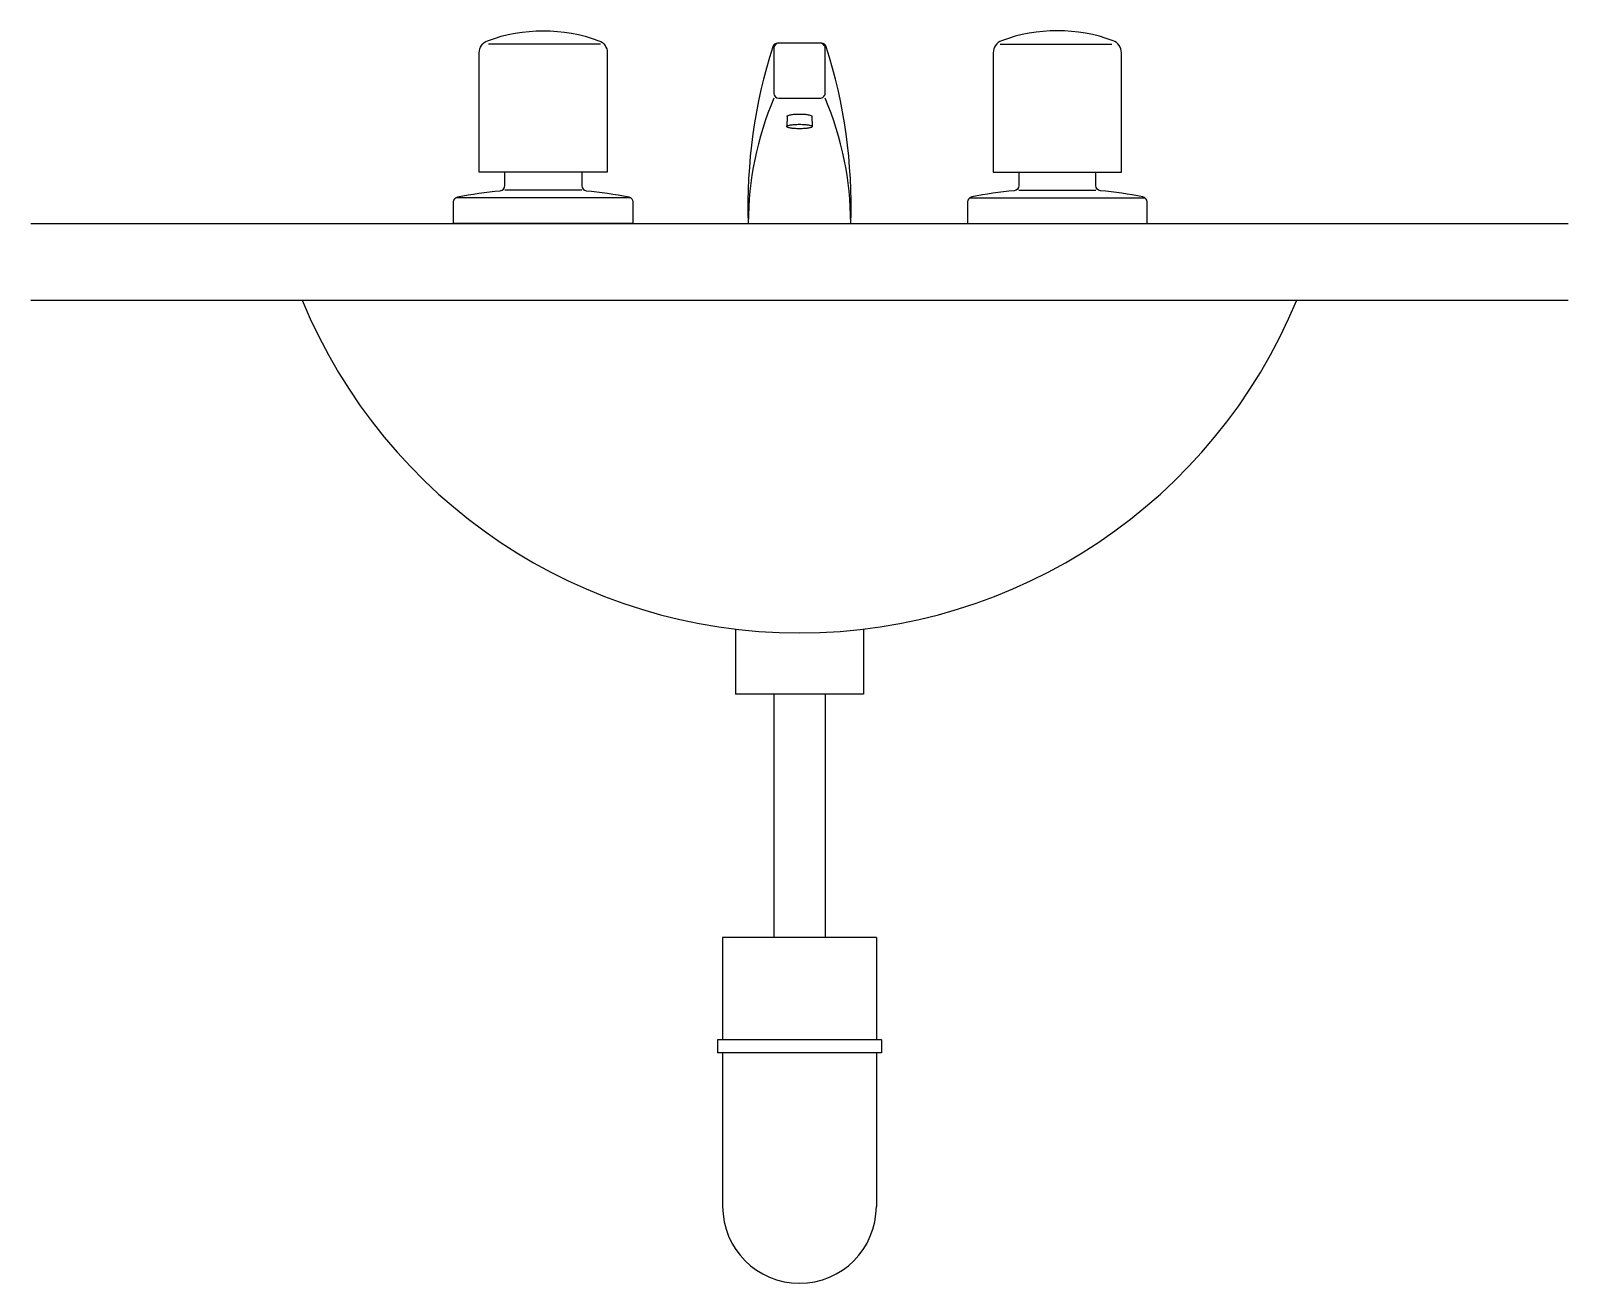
# Model space of a CAD drawing. Header units: millimetres. Extents: x -2894.715 to -2894.115, y 2976.312 to 2976.801.
import ezdxf

# ---------------------------------------------------------------- set-up
doc = ezdxf.new("R2010")
doc.units = ezdxf.units.MM
doc.header["$LTSCALE"] = 10
doc.layers.add('banheiro_louças', color=2, linetype='Continuous')

msp = doc.modelspace()

# ---------------------------------------------------------------- linework, layer by layer
at = {"layer": 'banheiro_louças'}
for p, q in [((-2894.49311, 2976.79553), (-2894.53674, 2976.79553)), ((-2894.33713, 2976.79553), (-2894.2935, 2976.79553)), ((-2894.42027, 2976.76744), (-2894.42043, 2976.76335)), ((-2894.41058, 2976.76744), (-2894.41043, 2976.76335)), ((-2894.50043, 2976.73846), (-2894.53043, 2976.73846)), ((-2894.32981, 2976.73846), (-2894.29981, 2976.73846)), ((-2894.48128, 2976.73553), (-2894.54958, 2976.73553)), ((-2894.34896, 2976.73553), (-2894.28066, 2976.73553)), ((-2894.44043, 2976.56716), (-2894.44043, 2976.54172)), ((-2894.39043, 2976.56716), (-2894.39043, 2976.54172)), ((-2894.39043, 2976.54172), (-2894.44043, 2976.54172)), ((-2894.42543, 2976.54172), (-2894.42543, 2976.44685)), ((-2894.40543, 2976.54172), (-2894.40543, 2976.44685)), ((-2894.38543, 2976.44685), (-2894.44543, 2976.44685)), ((-2894.44543, 2976.44685), (-2894.44543, 2976.40685)), ((-2894.38543, 2976.44685), (-2894.38543, 2976.40685)), ((-2894.38343, 2976.40685), (-2894.44743, 2976.40685)), ((-2894.44743, 2976.40685), (-2894.44743, 2976.40185)), ((-2894.38343, 2976.40685), (-2894.38343, 2976.40185)), ((-2894.38343, 2976.40185), (-2894.44743, 2976.40185)), ((-2894.44543, 2976.40185), (-2894.44543, 2976.34185)), ((-2894.38543, 2976.40185), (-2894.38543, 2976.34185))]:
    msp.add_line(p, q, dxfattribs=at)
at = {"layer": 'banheiro_louças', "color": 3}
for p, q in [((-2894.71543, 2976.72553), (-2894.11543, 2976.72553)), ((-2894.71543, 2976.69553), (-2894.11543, 2976.69553))]:
    msp.add_line(p, q, dxfattribs=at)
at = {"layer": 'banheiro_louças'}
for points in [[(-2894.4937, 2976.79684, -0.31412), (-2894.49043, 2976.79215), (-2894.49043, 2976.74553), (-2894.54043, 2976.74553), (-2894.54043, 2976.79215, -0.31412), (-2894.53716, 2976.79684, -0.178539)], [(-2894.33654, 2976.79684, 0.31412), (-2894.33981, 2976.79215), (-2894.33981, 2976.74553), (-2894.28981, 2976.74553), (-2894.28981, 2976.79215, 0.31412), (-2894.29308, 2976.79684, 0.178539)], [(-2894.42343, 2976.77438), (-2894.40743, 2976.77438, 0.414214), (-2894.40543, 2976.77638), (-2894.40543, 2976.79388, 0.414214), (-2894.40743, 2976.79588), (-2894.42343, 2976.79588, 0.414187), (-2894.42543, 2976.79388), (-2894.42543, 2976.77638, 0.414195)], [(-2894.41543, 2976.76247, -0.017953), (-2894.41749, 2976.76255, -0.025038), (-2894.41896, 2976.76273, -0.056318), (-2894.42027, 2976.76311, -0.302182), (-2894.42043, 2976.76334, -0.302182), (-2894.42027, 2976.76357, -0.056318), (-2894.41896, 2976.76395, -0.025038), (-2894.41749, 2976.76413, -0.017953), (-2894.41543, 2976.76421, -0.017953), (-2894.41336, 2976.76413, -0.025038), (-2894.41189, 2976.76395, -0.056318), (-2894.41058, 2976.76357, -0.302182), (-2894.41043, 2976.76334, -0.302182), (-2894.41058, 2976.76311, -0.056318), (-2894.41189, 2976.76273, -0.025038), (-2894.41336, 2976.76255, -0.017953)]]:
    msp.add_lwpolyline(points, format="xyb", close=True, dxfattribs=at)
for points in [[(-2894.42343, 2976.79588), (-2894.42397, 2976.79588, 0.326244), (-2894.42588, 2976.79449, 0.086097), (-2894.43543, 2976.72553), (-2894.39543, 2976.72553, 0.086097), (-2894.40498, 2976.79449, 0.326244), (-2894.40688, 2976.79588), (-2894.40743, 2976.79588)], [(-2894.41043, 2976.76721, 0.302182), (-2894.41058, 2976.76744, 0.056318), (-2894.41189, 2976.76782, 0.025038), (-2894.41336, 2976.768, 0.017953), (-2894.41543, 2976.76808, 0.017953), (-2894.41749, 2976.768, 0.025038), (-2894.41896, 2976.76782, 0.056318), (-2894.42027, 2976.76744, 0.302182), (-2894.42043, 2976.76721)], [(-2894.50043, 2976.74553), (-2894.50043, 2976.74028, 0.385936), (-2894.49862, 2976.73829, -0.024285), (-2894.48204, 2976.73585, -0.358293), (-2894.48043, 2976.73389), (-2894.48043, 2976.72553), (-2894.55043, 2976.72553), (-2894.55043, 2976.73389, -0.358293), (-2894.54881, 2976.73585, -0.024285), (-2894.53223, 2976.73829, 0.385936), (-2894.53043, 2976.74028), (-2894.53043, 2976.74553)], [(-2894.32981, 2976.74553), (-2894.32981, 2976.74028, -0.385936), (-2894.33162, 2976.73829, 0.024285), (-2894.3482, 2976.73585, 0.358293), (-2894.34981, 2976.73389), (-2894.34981, 2976.72553), (-2894.27981, 2976.72553), (-2894.27981, 2976.73389, 0.358293), (-2894.28142, 2976.73585, 0.024285), (-2894.29801, 2976.73829, -0.385936), (-2894.29981, 2976.74028), (-2894.29981, 2976.74553)]]:
    msp.add_lwpolyline(points, format="xyb", dxfattribs=at)
for centre, radius, start, end in [((-2894.30917, 2976.72513), 0.12626, 157.04206, 179.82013), ((-2894.52168, 2976.72513), 0.12626, 0.17987, 22.95794), ((-2894.41543, 2976.77559), 0.20993, 202.42068, 337.57932), ((-2894.41543, 2976.34185), 0.03, 180, 360)]:
    msp.add_arc(centre, radius, start, end, dxfattribs=at)

doc.saveas('drawing.dxf')
